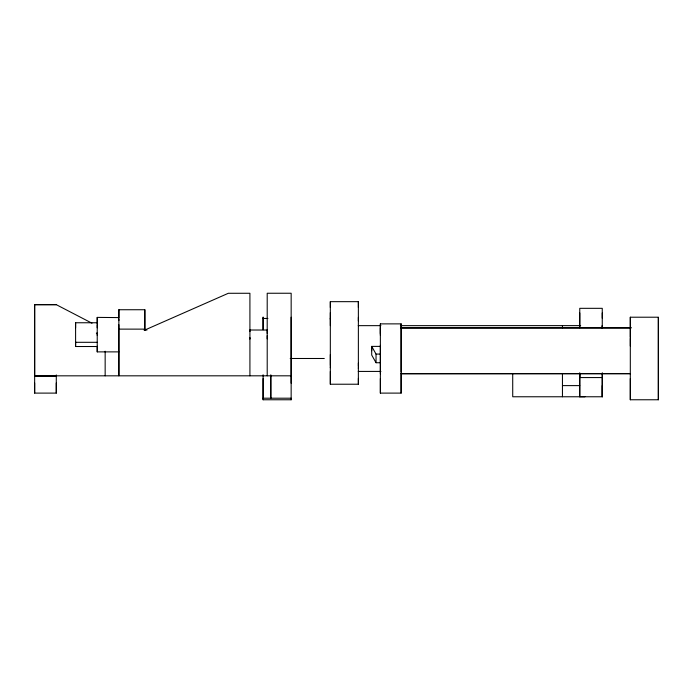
<?xml version="1.0" encoding="UTF-8"?>
<svg xmlns="http://www.w3.org/2000/svg" width="693" height="693" viewBox="0 0 693 693"><rect width="100%" height="100%" fill="white"/><g stroke="black" fill="none" stroke-linecap="round" stroke-linejoin="round"><path stroke-width="1.04" d="M56.289 382.969L56.289 393.104L34.65 393.104L34.65 382.969M97.228 346.517L75.598 346.517L75.598 322.756L97.228 322.756M118.867 351.879L97.228 351.879L97.228 324.714M97.228 323.51L97.228 317.394L118.867 317.593M105.154 375.814L105.154 351.221M118.867 324.714L118.875 375.831L118.867 309.736L144.828 309.736L144.837 330.041L228.326 293.286L249.913 293.269L249.922 375.831M118.867 317.212L118.867 309.736M144.828 330.033L144.828 309.736M249.922 337.612L249.922 338.877L249.922 338.297M249.913 331.488L249.922 330.223L249.922 330.804M267.212 375.797L267.203 293.252L291.164 293.243L291.147 399.766L263.106 399.766L263.106 374.757M263.106 328.854L263.106 317.212L263.106 329.747M358.368 378.378L358.368 384.225L330.327 384.225L330.336 371.431M330.327 367.654L330.327 366.744M330.327 365.488L330.327 354.599M330.327 319.178L330.327 318.234M330.327 307.51L330.327 301.663L358.368 301.663L358.368 384.225M358.368 368.52L358.368 367.602M358.368 366.337L358.368 363.037M358.368 320.989L358.368 317.368M358.368 307.51L358.368 301.663M380.362 333.628L380.362 323.874L401.134 323.874L401.134 393.104L380.362 393.104L380.362 345.374M584.953 396.768L579.755 396.768L579.764 373.198M579.764 312.959L579.755 327.763L579.764 308.324L602.26 308.324L602.26 327.72L602.26 325.684M602.269 373.198L602.26 396.768L512.725 396.768L512.716 373.527M602.26 318.226L602.26 312.959M630.309 337.3L630.309 317.212L658.35 317.212L658.35 399.766L630.309 399.766L630.309 338.392M658.35 399.766L658.35 317.359M56.289 374.922L56.289 393.104M380.362 373.813L380.362 323.874M602.26 325.615L602.26 328.309M291.147 375.814L34.65 375.831L34.65 304.677L56.289 304.669L91.987 323.198M380.362 327.824L380.362 335.343M56.289 304.677L34.65 304.677L34.65 393.104M263.106 318.451L267.914 318.451M358.229 325.649L380.925 325.649M400.372 325.649L580.656 325.623M400.926 327.815L631.514 327.78M401.134 328.032L630.439 327.997M118.867 329.123L144.837 329.132M144.049 330.024L146.977 330.024M249.913 330.015L267.203 330.033M96.362 333.134L97.228 333.134L97.228 335.317M75.598 342.307L97.228 342.307M380.362 346.387L371.708 346.387L371.708 355.041L376.039 362.734L380.362 362.734M371.708 350.71L371.708 346.387L376.039 354.08L380.362 354.08M290.202 358.489L324.289 358.489M358.238 371.431L380.925 371.422M400.935 373.596L630.439 373.562M630.448 373.77L401.134 373.813L401.134 393.104M602.26 377.564L579.764 377.564L579.764 372.921M562.447 385.611L579.755 385.611M263.106 398.198L291.147 398.198L291.147 399.766M602.26 385.611L602.26 396.768L602.26 372.921M330.327 312.673L330.336 325.632M270.798 375.797L270.807 398.198L270.807 374.792M118.867 318.953L118.867 320.608M75.598 322.799L75.598 327.798M75.598 346.474L75.598 341.476M630.309 317.212L630.309 346.032M630.309 378.577L630.309 399.766M579.755 373.44L579.755 396.768M562.447 325.632L562.447 327.763M562.447 373.44L562.447 396.768M401.134 323.874L401.134 372.063M380.362 378.577L380.362 393.104M376.039 354.08L376.039 362.734M330.327 301.663L330.327 384.225M291.147 317.212L291.147 383.194M267.203 330.206L267.203 333.42M267.203 335.655L267.203 338.86M263.106 378.577L263.106 399.766M97.228 317.394L97.228 327.798M97.228 346.231L97.228 351.879M56.289 375.823L34.65 376.16L56.289 375.823"/></g></svg>
